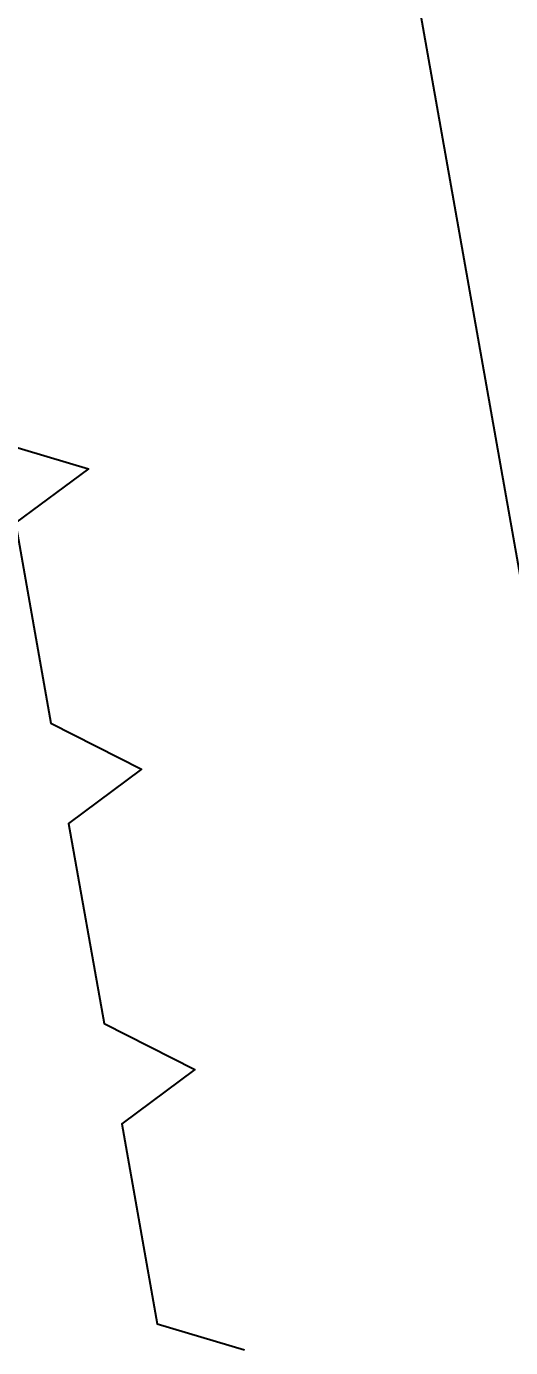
# Model space of a CAD drawing. Header units: millimetres. Extents: x 0 to 8967983, y -224399 to 13801.
# Drawn here: x 69264.29 to 69267.19, y -193817.87 to -193809.95 of the extents above; entities that cross this region are included whole.
import ezdxf
from ezdxf import colors
from ezdxf.entities.mleader import LeaderData, LeaderLine
from ezdxf.math import Vec2, Vec3

# ---------------------------------------------------------------- set-up
doc = ezdxf.new("R2010")
doc.units = ezdxf.units.MM
doc.header["$LTSCALE"] = 10
doc.layers.add('Архитектура', color=251, linetype='Continuous')
doc.layers.get('0').off()
doc.layers.get('0').freeze()
doc.styles.add('ISOCPEUR', font='isocpeur.TTF', dxfattribs={"width": 0.7})

# ---------------------------------------------------------------- blocks, each defined once
blk = doc.blocks.new('_DOTSMALL')
at = {"color": 0, "linetype": 'ByBlock', "const_width": 0.5}
blk.add_lwpolyline([(-0.0625, 0, 1), (0.0625, 0, 1)], format="xyb", close=True, dxfattribs=at)

msp = doc.modelspace()

# ---------------------------------------------------------------- linework, layer by layer
at = {"layer": 'Архитектура', "lineweight": 25, "transparency": 33554684}
for points in [[(69269.6998, -193827.0644), (69264.5081, -193797.7719)], [(69269.6998, -193827.0644), (69264.5081, -193797.7719)], [(69269.6998, -193827.0644), (69264.5081, -193797.7719)], [(69269.6998, -193827.0644), (69264.5081, -193797.7719)], [(69269.6998, -193827.0644), (69264.5081, -193797.7719)], [(69269.6998, -193827.0644), (69264.5081, -193797.7719)], [(69269.6998, -193827.0644), (69264.5081, -193797.7719)], [(69269.6998, -193827.0644), (69264.5081, -193797.7719)], [(69269.6998, -193827.0644), (69264.5081, -193797.7719)], [(69269.6998, -193827.0644), (69264.5081, -193797.7719)], [(69269.6998, -193827.0644), (69264.5081, -193797.7719)], [(69269.6998, -193827.0644), (69264.5081, -193797.7719)], [(69269.6998, -193827.0644), (69264.5081, -193797.7719)], [(69269.6998, -193827.0644), (69264.5081, -193797.7719)], [(69269.6998, -193827.0644), (69264.5081, -193797.7719)], [(69269.6998, -193827.0644), (69264.5081, -193797.7719)], [(69269.6998, -193827.0644), (69264.5081, -193797.7719)], [(69269.6998, -193827.0644), (69264.5081, -193797.7719)], [(69269.6998, -193827.0644), (69264.5081, -193797.7719)], [(69269.6998, -193827.0644), (69264.5081, -193797.7719)], [(69269.6998, -193827.0644), (69264.5081, -193797.7719)], [(69269.6998, -193827.0644), (69264.5081, -193797.7719)], [(69269.6998, -193827.0644), (69264.5081, -193797.7719)], [(69269.6998, -193827.0644), (69264.5081, -193797.7719)], [(69269.6998, -193827.0644), (69264.5081, -193797.7719)], [(69269.6998, -193827.0644), (69264.5081, -193797.7719)], [(69269.6998, -193827.0644), (69264.5081, -193797.7719)], [(69269.6998, -193827.0644), (69264.5081, -193797.7719)], [(69269.6998, -193827.0644), (69264.5081, -193797.7719)], [(69269.6998, -193827.0644), (69264.5081, -193797.7719)], [(69269.6998, -193827.0644), (69264.5081, -193797.7719)], [(69269.6998, -193827.0644), (69264.5081, -193797.7719)], [(69269.6998, -193827.0644), (69264.5081, -193797.7719)], [(69269.6998, -193827.0644), (69264.5081, -193797.7719)], [(69269.6998, -193827.0644), (69264.5081, -193797.7719)], [(69269.6998, -193827.0644), (69264.5081, -193797.7719)], [(69269.6998, -193827.0644), (69264.5081, -193797.7719)], [(69269.6998, -193827.0644), (69264.5081, -193797.7719)], [(69269.6998, -193827.0644), (69264.5081, -193797.7719)], [(69269.6998, -193827.0644), (69264.5081, -193797.7719)], [(69269.6998, -193827.0644), (69264.5081, -193797.7719)], [(69269.6998, -193827.0644), (69264.5081, -193797.7719)], [(69269.6998, -193827.0644), (69264.5081, -193797.7719)], [(69269.6998, -193827.0644), (69264.5081, -193797.7719)], [(69269.6998, -193827.0644), (69264.5081, -193797.7719)], [(69269.6998, -193827.0644), (69264.5081, -193797.7719)], [(69269.6998, -193827.0644), (69264.5081, -193797.7719)], [(69269.6998, -193827.0644), (69264.5081, -193797.7719)], [(69269.6998, -193827.0644), (69264.5081, -193797.7719)], [(69269.6998, -193827.0644), (69264.5081, -193797.7719)], [(69269.6998, -193827.0644), (69264.5081, -193797.7719)], [(69269.6998, -193827.0644), (69264.5081, -193797.7719)], [(69269.6998, -193827.0644), (69264.5081, -193797.7719)], [(69269.6998, -193827.0644), (69264.5081, -193797.7719)], [(69269.6998, -193827.0644), (69264.5081, -193797.7719)], [(69269.6998, -193827.0644), (69264.5081, -193797.7719)], [(69269.6998, -193827.0644), (69264.5081, -193797.7719)], [(69269.6998, -193827.0644), (69264.5081, -193797.7719)], [(69269.6998, -193827.0644), (69264.5081, -193797.7719)], [(69269.6998, -193827.0644), (69264.5081, -193797.7719)], [(69269.6998, -193827.0644), (69264.5081, -193797.7719)], [(69269.6998, -193827.0644), (69264.5081, -193797.7719)], [(69269.6998, -193827.0644), (69264.5081, -193797.7719)], [(69269.6998, -193827.0644), (69264.5081, -193797.7719)], [(69269.6998, -193827.0644), (69264.5081, -193797.7719)], [(69269.6998, -193827.0644), (69264.5081, -193797.7719)], [(69269.6998, -193827.0644), (69264.5081, -193797.7719)], [(69269.6998, -193827.0644), (69264.5081, -193797.7719)], [(69269.6998, -193827.0644), (69264.5081, -193797.7719)], [(69269.6998, -193827.0644), (69264.5081, -193797.7719)], [(69269.6998, -193827.0644), (69264.5081, -193797.7719)], [(69269.6998, -193827.0644), (69264.5081, -193797.7719)], [(69269.6998, -193827.0644), (69264.5081, -193797.7719)], [(69269.6998, -193827.0644), (69264.5081, -193797.7719)], [(69269.6998, -193827.0644), (69264.5081, -193797.7719)], [(69269.6998, -193827.0644), (69264.5081, -193797.7719)], [(69269.6998, -193827.0644), (69264.5081, -193797.7719)], [(69269.6998, -193827.0644), (69264.5081, -193797.7719)], [(69269.6998, -193827.0644), (69264.5081, -193797.7719)], [(69269.6998, -193827.0644), (69264.5081, -193797.7719)], [(69269.6998, -193827.0644), (69264.5081, -193797.7719)], [(69269.6998, -193827.0644), (69264.5081, -193797.7719)], [(69269.6998, -193827.0644), (69264.5081, -193797.7719)], [(69269.6998, -193827.0644), (69264.5081, -193797.7719)], [(69260.5255, -193817.9179), (69260.9632, -193817.5927), (69260.7504, -193816.3922), (69260.2063, -193816.1171), (69260.644, -193815.7919), (69260.4313, -193814.5914), (69259.8872, -193814.3164), (69260.3249, -193813.9911), (69260.1972, -193813.2708), (69260.9372, -193811.1586), (69262.618, -193810.8607), (69263.8762, -193812.3711), (69264.6604, -193812.6036), (69264.2227, -193812.9288), (69264.4355, -193814.1294), (69264.9796, -193814.4044), (69264.5419, -193814.7296), (69264.7546, -193815.9301), (69265.2987, -193816.2051), (69264.861, -193816.5304), (69265.0738, -193817.7309), (69265.5966, -193817.8859)], [(69260.5255, -193817.9179), (69260.9632, -193817.5927), (69260.7504, -193816.3922), (69260.2063, -193816.1171), (69260.644, -193815.7919), (69260.4313, -193814.5914), (69259.8872, -193814.3164), (69260.3249, -193813.9911), (69260.1972, -193813.2708), (69260.9372, -193811.1586), (69262.618, -193810.8607), (69263.8762, -193812.3711), (69264.6604, -193812.6036), (69264.2227, -193812.9288), (69264.4355, -193814.1294), (69264.9796, -193814.4044), (69264.5419, -193814.7296), (69264.7546, -193815.9301), (69265.2987, -193816.2051), (69264.861, -193816.5304), (69265.0738, -193817.7309), (69265.5966, -193817.8859)], [(69260.5255, -193817.9179), (69260.9632, -193817.5927), (69260.7504, -193816.3922), (69260.2063, -193816.1171), (69260.644, -193815.7919), (69260.4313, -193814.5914), (69259.8872, -193814.3164), (69260.3249, -193813.9911), (69260.1972, -193813.2708), (69260.9372, -193811.1586), (69262.618, -193810.8607), (69263.8762, -193812.3711), (69264.6604, -193812.6036), (69264.2227, -193812.9288), (69264.4355, -193814.1294), (69264.9796, -193814.4044), (69264.5419, -193814.7296), (69264.7546, -193815.9301), (69265.2987, -193816.2051), (69264.861, -193816.5304), (69265.0738, -193817.7309), (69265.5966, -193817.8859)], [(69260.5255, -193817.9179), (69260.9632, -193817.5927), (69260.7504, -193816.3922), (69260.2063, -193816.1171), (69260.644, -193815.7919), (69260.4313, -193814.5914), (69259.8872, -193814.3164), (69260.3249, -193813.9911), (69260.1972, -193813.2708), (69260.9372, -193811.1586), (69262.618, -193810.8607), (69263.8762, -193812.3711), (69264.6604, -193812.6036), (69264.2227, -193812.9288), (69264.4355, -193814.1294), (69264.9796, -193814.4044), (69264.5419, -193814.7296), (69264.7546, -193815.9301), (69265.2987, -193816.2051), (69264.861, -193816.5304), (69265.0738, -193817.7309), (69265.5966, -193817.8859)], [(69260.5255, -193817.9179), (69260.9632, -193817.5927), (69260.7504, -193816.3922), (69260.2063, -193816.1171), (69260.644, -193815.7919), (69260.4313, -193814.5914), (69259.8872, -193814.3164), (69260.3249, -193813.9911), (69260.1972, -193813.2708), (69260.9372, -193811.1586), (69262.618, -193810.8607), (69263.8762, -193812.3711), (69264.6604, -193812.6036), (69264.2227, -193812.9288), (69264.4355, -193814.1294), (69264.9796, -193814.4044), (69264.5419, -193814.7296), (69264.7546, -193815.9301), (69265.2987, -193816.2051), (69264.861, -193816.5304), (69265.0738, -193817.7309), (69265.5966, -193817.8859)], [(69260.5255, -193817.9179), (69260.9632, -193817.5927), (69260.7504, -193816.3922), (69260.2063, -193816.1171), (69260.644, -193815.7919), (69260.4313, -193814.5914), (69259.8872, -193814.3164), (69260.3249, -193813.9911), (69260.1972, -193813.2708), (69260.9372, -193811.1586), (69262.618, -193810.8607), (69263.8762, -193812.3711), (69264.6604, -193812.6036), (69264.2227, -193812.9288), (69264.4355, -193814.1294), (69264.9796, -193814.4044), (69264.5419, -193814.7296), (69264.7546, -193815.9301), (69265.2987, -193816.2051), (69264.861, -193816.5304), (69265.0738, -193817.7309), (69265.5966, -193817.8859)], [(69260.5255, -193817.9179), (69260.9632, -193817.5927), (69260.7504, -193816.3922), (69260.2063, -193816.1171), (69260.644, -193815.7919), (69260.4313, -193814.5914), (69259.8872, -193814.3164), (69260.3249, -193813.9911), (69260.1972, -193813.2708), (69260.9372, -193811.1586), (69262.618, -193810.8607), (69263.8762, -193812.3711), (69264.6604, -193812.6036), (69264.2227, -193812.9288), (69264.4355, -193814.1294), (69264.9796, -193814.4044), (69264.5419, -193814.7296), (69264.7546, -193815.9301), (69265.2987, -193816.2051), (69264.861, -193816.5304), (69265.0738, -193817.7309), (69265.5966, -193817.8859)], [(69260.5255, -193817.9179), (69260.9632, -193817.5927), (69260.7504, -193816.3922), (69260.2063, -193816.1171), (69260.644, -193815.7919), (69260.4313, -193814.5914), (69259.8872, -193814.3164), (69260.3249, -193813.9911), (69260.1972, -193813.2708), (69260.9372, -193811.1586), (69262.618, -193810.8607), (69263.8762, -193812.3711), (69264.6604, -193812.6036), (69264.2227, -193812.9288), (69264.4355, -193814.1294), (69264.9796, -193814.4044), (69264.5419, -193814.7296), (69264.7546, -193815.9301), (69265.2987, -193816.2051), (69264.861, -193816.5304), (69265.0738, -193817.7309), (69265.5966, -193817.8859)], [(69260.5255, -193817.9179), (69260.9632, -193817.5927), (69260.7504, -193816.3922), (69260.2063, -193816.1171), (69260.644, -193815.7919), (69260.4313, -193814.5914), (69259.8872, -193814.3164), (69260.3249, -193813.9911), (69260.1972, -193813.2708), (69260.9372, -193811.1586), (69262.618, -193810.8607), (69263.8762, -193812.3711), (69264.6604, -193812.6036), (69264.2227, -193812.9288), (69264.4355, -193814.1294), (69264.9796, -193814.4044), (69264.5419, -193814.7296), (69264.7546, -193815.9301), (69265.2987, -193816.2051), (69264.861, -193816.5304), (69265.0738, -193817.7309), (69265.5966, -193817.8859)], [(69260.5255, -193817.9179), (69260.9632, -193817.5927), (69260.7504, -193816.3922), (69260.2063, -193816.1171), (69260.644, -193815.7919), (69260.4313, -193814.5914), (69259.8872, -193814.3164), (69260.3249, -193813.9911), (69260.1972, -193813.2708), (69260.9372, -193811.1586), (69262.618, -193810.8607), (69263.8762, -193812.3711), (69264.6604, -193812.6036), (69264.2227, -193812.9288), (69264.4355, -193814.1294), (69264.9796, -193814.4044), (69264.5419, -193814.7296), (69264.7546, -193815.9301), (69265.2987, -193816.2051), (69264.861, -193816.5304), (69265.0738, -193817.7309), (69265.5966, -193817.8859)], [(69260.5255, -193817.9179), (69260.9632, -193817.5927), (69260.7504, -193816.3922), (69260.2063, -193816.1171), (69260.644, -193815.7919), (69260.4313, -193814.5914), (69259.8872, -193814.3164), (69260.3249, -193813.9911), (69260.1972, -193813.2708), (69260.9372, -193811.1586), (69262.618, -193810.8607), (69263.8762, -193812.3711), (69264.6604, -193812.6036), (69264.2227, -193812.9288), (69264.4355, -193814.1294), (69264.9796, -193814.4044), (69264.5419, -193814.7296), (69264.7546, -193815.9301), (69265.2987, -193816.2051), (69264.861, -193816.5304), (69265.0738, -193817.7309), (69265.5966, -193817.8859)], [(69260.5255, -193817.9179), (69260.9632, -193817.5927), (69260.7504, -193816.3922), (69260.2063, -193816.1171), (69260.644, -193815.7919), (69260.4313, -193814.5914), (69259.8872, -193814.3164), (69260.3249, -193813.9911), (69260.1972, -193813.2708), (69260.9372, -193811.1586), (69262.618, -193810.8607), (69263.8762, -193812.3711), (69264.6604, -193812.6036), (69264.2227, -193812.9288), (69264.4355, -193814.1294), (69264.9796, -193814.4044), (69264.5419, -193814.7296), (69264.7546, -193815.9301), (69265.2987, -193816.2051), (69264.861, -193816.5304), (69265.0738, -193817.7309), (69265.5966, -193817.8859)], [(69260.5255, -193817.9179), (69260.9632, -193817.5927), (69260.7504, -193816.3922), (69260.2063, -193816.1171), (69260.644, -193815.7919), (69260.4313, -193814.5914), (69259.8872, -193814.3164), (69260.3249, -193813.9911), (69260.1972, -193813.2708), (69260.9372, -193811.1586), (69262.618, -193810.8607), (69263.8762, -193812.3711), (69264.6604, -193812.6036), (69264.2227, -193812.9288), (69264.4355, -193814.1294), (69264.9796, -193814.4044), (69264.5419, -193814.7296), (69264.7546, -193815.9301), (69265.2987, -193816.2051), (69264.861, -193816.5304), (69265.0738, -193817.7309), (69265.5966, -193817.8859)], [(69260.5255, -193817.9179), (69260.9632, -193817.5927), (69260.7504, -193816.3922), (69260.2063, -193816.1171), (69260.644, -193815.7919), (69260.4313, -193814.5914), (69259.8872, -193814.3164), (69260.3249, -193813.9911), (69260.1972, -193813.2708), (69260.9372, -193811.1586), (69262.618, -193810.8607), (69263.8762, -193812.3711), (69264.6604, -193812.6036), (69264.2227, -193812.9288), (69264.4355, -193814.1294), (69264.9796, -193814.4044), (69264.5419, -193814.7296), (69264.7546, -193815.9301), (69265.2987, -193816.2051), (69264.861, -193816.5304), (69265.0738, -193817.7309), (69265.5966, -193817.8859)], [(69260.5255, -193817.9179), (69260.9632, -193817.5927), (69260.7504, -193816.3922), (69260.2063, -193816.1171), (69260.644, -193815.7919), (69260.4313, -193814.5914), (69259.8872, -193814.3164), (69260.3249, -193813.9911), (69260.1972, -193813.2708), (69260.9372, -193811.1586), (69262.618, -193810.8607), (69263.8762, -193812.3711), (69264.6604, -193812.6036), (69264.2227, -193812.9288), (69264.4355, -193814.1294), (69264.9796, -193814.4044), (69264.5419, -193814.7296), (69264.7546, -193815.9301), (69265.2987, -193816.2051), (69264.861, -193816.5304), (69265.0738, -193817.7309), (69265.5966, -193817.8859)], [(69260.5255, -193817.9179), (69260.9632, -193817.5927), (69260.7504, -193816.3922), (69260.2063, -193816.1171), (69260.644, -193815.7919), (69260.4313, -193814.5914), (69259.8872, -193814.3164), (69260.3249, -193813.9911), (69260.1972, -193813.2708), (69260.9372, -193811.1586), (69262.618, -193810.8607), (69263.8762, -193812.3711), (69264.6604, -193812.6036), (69264.2227, -193812.9288), (69264.4355, -193814.1294), (69264.9796, -193814.4044), (69264.5419, -193814.7296), (69264.7546, -193815.9301), (69265.2987, -193816.2051), (69264.861, -193816.5304), (69265.0738, -193817.7309), (69265.5966, -193817.8859)], [(69260.5255, -193817.9179), (69260.9632, -193817.5927), (69260.7504, -193816.3922), (69260.2063, -193816.1171), (69260.644, -193815.7919), (69260.4313, -193814.5914), (69259.8872, -193814.3164), (69260.3249, -193813.9911), (69260.1972, -193813.2708), (69260.9372, -193811.1586), (69262.618, -193810.8607), (69263.8762, -193812.3711), (69264.6604, -193812.6036), (69264.2227, -193812.9288), (69264.4355, -193814.1294), (69264.9796, -193814.4044), (69264.5419, -193814.7296), (69264.7546, -193815.9301), (69265.2987, -193816.2051), (69264.861, -193816.5304), (69265.0738, -193817.7309), (69265.5966, -193817.8859)], [(69260.5255, -193817.9179), (69260.9632, -193817.5927), (69260.7504, -193816.3922), (69260.2063, -193816.1171), (69260.644, -193815.7919), (69260.4313, -193814.5914), (69259.8872, -193814.3164), (69260.3249, -193813.9911), (69260.1972, -193813.2708), (69260.9372, -193811.1586), (69262.618, -193810.8607), (69263.8762, -193812.3711), (69264.6604, -193812.6036), (69264.2227, -193812.9288), (69264.4355, -193814.1294), (69264.9796, -193814.4044), (69264.5419, -193814.7296), (69264.7546, -193815.9301), (69265.2987, -193816.2051), (69264.861, -193816.5304), (69265.0738, -193817.7309), (69265.5966, -193817.8859)], [(69260.5255, -193817.9179), (69260.9632, -193817.5927), (69260.7504, -193816.3922), (69260.2063, -193816.1171), (69260.644, -193815.7919), (69260.4313, -193814.5914), (69259.8872, -193814.3164), (69260.3249, -193813.9911), (69260.1972, -193813.2708), (69260.9372, -193811.1586), (69262.618, -193810.8607), (69263.8762, -193812.3711), (69264.6604, -193812.6036), (69264.2227, -193812.9288), (69264.4355, -193814.1294), (69264.9796, -193814.4044), (69264.5419, -193814.7296), (69264.7546, -193815.9301), (69265.2987, -193816.2051), (69264.861, -193816.5304), (69265.0738, -193817.7309), (69265.5966, -193817.8859)], [(69260.5255, -193817.9179), (69260.9632, -193817.5927), (69260.7504, -193816.3922), (69260.2063, -193816.1171), (69260.644, -193815.7919), (69260.4313, -193814.5914), (69259.8872, -193814.3164), (69260.3249, -193813.9911), (69260.1972, -193813.2708), (69260.9372, -193811.1586), (69262.618, -193810.8607), (69263.8762, -193812.3711), (69264.6604, -193812.6036), (69264.2227, -193812.9288), (69264.4355, -193814.1294), (69264.9796, -193814.4044), (69264.5419, -193814.7296), (69264.7546, -193815.9301), (69265.2987, -193816.2051), (69264.861, -193816.5304), (69265.0738, -193817.7309), (69265.5966, -193817.8859)], [(69260.5255, -193817.9179), (69260.9632, -193817.5927), (69260.7504, -193816.3922), (69260.2063, -193816.1171), (69260.644, -193815.7919), (69260.4313, -193814.5914), (69259.8872, -193814.3164), (69260.3249, -193813.9911), (69260.1972, -193813.2708), (69260.9372, -193811.1586), (69262.618, -193810.8607), (69263.8762, -193812.3711), (69264.6604, -193812.6036), (69264.2227, -193812.9288), (69264.4355, -193814.1294), (69264.9796, -193814.4044), (69264.5419, -193814.7296), (69264.7546, -193815.9301), (69265.2987, -193816.2051), (69264.861, -193816.5304), (69265.0738, -193817.7309), (69265.5966, -193817.8859)], [(69260.5255, -193817.9179), (69260.9632, -193817.5927), (69260.7504, -193816.3922), (69260.2063, -193816.1171), (69260.644, -193815.7919), (69260.4313, -193814.5914), (69259.8872, -193814.3164), (69260.3249, -193813.9911), (69260.1972, -193813.2708), (69260.9372, -193811.1586), (69262.618, -193810.8607), (69263.8762, -193812.3711), (69264.6604, -193812.6036), (69264.2227, -193812.9288), (69264.4355, -193814.1294), (69264.9796, -193814.4044), (69264.5419, -193814.7296), (69264.7546, -193815.9301), (69265.2987, -193816.2051), (69264.861, -193816.5304), (69265.0738, -193817.7309), (69265.5966, -193817.8859)], [(69260.5255, -193817.9179), (69260.9632, -193817.5927), (69260.7504, -193816.3922), (69260.2063, -193816.1171), (69260.644, -193815.7919), (69260.4313, -193814.5914), (69259.8872, -193814.3164), (69260.3249, -193813.9911), (69260.1972, -193813.2708), (69260.9372, -193811.1586), (69262.618, -193810.8607), (69263.8762, -193812.3711), (69264.6604, -193812.6036), (69264.2227, -193812.9288), (69264.4355, -193814.1294), (69264.9796, -193814.4044), (69264.5419, -193814.7296), (69264.7546, -193815.9301), (69265.2987, -193816.2051), (69264.861, -193816.5304), (69265.0738, -193817.7309), (69265.5966, -193817.8859)], [(69260.5255, -193817.9179), (69260.9632, -193817.5927), (69260.7504, -193816.3922), (69260.2063, -193816.1171), (69260.644, -193815.7919), (69260.4313, -193814.5914), (69259.8872, -193814.3164), (69260.3249, -193813.9911), (69260.1972, -193813.2708), (69260.9372, -193811.1586), (69262.618, -193810.8607), (69263.8762, -193812.3711), (69264.6604, -193812.6036), (69264.2227, -193812.9288), (69264.4355, -193814.1294), (69264.9796, -193814.4044), (69264.5419, -193814.7296), (69264.7546, -193815.9301), (69265.2987, -193816.2051), (69264.861, -193816.5304), (69265.0738, -193817.7309), (69265.5966, -193817.8859)], [(69260.5255, -193817.9179), (69260.9632, -193817.5927), (69260.7504, -193816.3922), (69260.2063, -193816.1171), (69260.644, -193815.7919), (69260.4313, -193814.5914), (69259.8872, -193814.3164), (69260.3249, -193813.9911), (69260.1972, -193813.2708), (69260.9372, -193811.1586), (69262.618, -193810.8607), (69263.8762, -193812.3711), (69264.6604, -193812.6036), (69264.2227, -193812.9288), (69264.4355, -193814.1294), (69264.9796, -193814.4044), (69264.5419, -193814.7296), (69264.7546, -193815.9301), (69265.2987, -193816.2051), (69264.861, -193816.5304), (69265.0738, -193817.7309), (69265.5966, -193817.8859)], [(69260.5255, -193817.9179), (69260.9632, -193817.5927), (69260.7504, -193816.3922), (69260.2063, -193816.1171), (69260.644, -193815.7919), (69260.4313, -193814.5914), (69259.8872, -193814.3164), (69260.3249, -193813.9911), (69260.1972, -193813.2708), (69260.9372, -193811.1586), (69262.618, -193810.8607), (69263.8762, -193812.3711), (69264.6604, -193812.6036), (69264.2227, -193812.9288), (69264.4355, -193814.1294), (69264.9796, -193814.4044), (69264.5419, -193814.7296), (69264.7546, -193815.9301), (69265.2987, -193816.2051), (69264.861, -193816.5304), (69265.0738, -193817.7309), (69265.5966, -193817.8859)], [(69260.5255, -193817.9179), (69260.9632, -193817.5927), (69260.7504, -193816.3922), (69260.2063, -193816.1171), (69260.644, -193815.7919), (69260.4313, -193814.5914), (69259.8872, -193814.3164), (69260.3249, -193813.9911), (69260.1972, -193813.2708), (69260.9372, -193811.1586), (69262.618, -193810.8607), (69263.8762, -193812.3711), (69264.6604, -193812.6036), (69264.2227, -193812.9288), (69264.4355, -193814.1294), (69264.9796, -193814.4044), (69264.5419, -193814.7296), (69264.7546, -193815.9301), (69265.2987, -193816.2051), (69264.861, -193816.5304), (69265.0738, -193817.7309), (69265.5966, -193817.8859)], [(69260.5255, -193817.9179), (69260.9632, -193817.5927), (69260.7504, -193816.3922), (69260.2063, -193816.1171), (69260.644, -193815.7919), (69260.4313, -193814.5914), (69259.8872, -193814.3164), (69260.3249, -193813.9911), (69260.1972, -193813.2708), (69260.9372, -193811.1586), (69262.618, -193810.8607), (69263.8762, -193812.3711), (69264.6604, -193812.6036), (69264.2227, -193812.9288), (69264.4355, -193814.1294), (69264.9796, -193814.4044), (69264.5419, -193814.7296), (69264.7546, -193815.9301), (69265.2987, -193816.2051), (69264.861, -193816.5304), (69265.0738, -193817.7309), (69265.5966, -193817.8859)], [(69260.5255, -193817.9179), (69260.9632, -193817.5927), (69260.7504, -193816.3922), (69260.2063, -193816.1171), (69260.644, -193815.7919), (69260.4313, -193814.5914), (69259.8872, -193814.3164), (69260.3249, -193813.9911), (69260.1972, -193813.2708), (69260.9372, -193811.1586), (69262.618, -193810.8607), (69263.8762, -193812.3711), (69264.6604, -193812.6036), (69264.2227, -193812.9288), (69264.4355, -193814.1294), (69264.9796, -193814.4044), (69264.5419, -193814.7296), (69264.7546, -193815.9301), (69265.2987, -193816.2051), (69264.861, -193816.5304), (69265.0738, -193817.7309), (69265.5966, -193817.8859)], [(69260.5255, -193817.9179), (69260.9632, -193817.5927), (69260.7504, -193816.3922), (69260.2063, -193816.1171), (69260.644, -193815.7919), (69260.4313, -193814.5914), (69259.8872, -193814.3164), (69260.3249, -193813.9911), (69260.1972, -193813.2708), (69260.9372, -193811.1586), (69262.618, -193810.8607), (69263.8762, -193812.3711), (69264.6604, -193812.6036), (69264.2227, -193812.9288), (69264.4355, -193814.1294), (69264.9796, -193814.4044), (69264.5419, -193814.7296), (69264.7546, -193815.9301), (69265.2987, -193816.2051), (69264.861, -193816.5304), (69265.0738, -193817.7309), (69265.5966, -193817.8859)], [(69260.5255, -193817.9179), (69260.9632, -193817.5927), (69260.7504, -193816.3922), (69260.2063, -193816.1171), (69260.644, -193815.7919), (69260.4313, -193814.5914), (69259.8872, -193814.3164), (69260.3249, -193813.9911), (69260.1972, -193813.2708), (69260.9372, -193811.1586), (69262.618, -193810.8607), (69263.8762, -193812.3711), (69264.6604, -193812.6036), (69264.2227, -193812.9288), (69264.4355, -193814.1294), (69264.9796, -193814.4044), (69264.5419, -193814.7296), (69264.7546, -193815.9301), (69265.2987, -193816.2051), (69264.861, -193816.5304), (69265.0738, -193817.7309), (69265.5966, -193817.8859)], [(69260.5255, -193817.9179), (69260.9632, -193817.5927), (69260.7504, -193816.3922), (69260.2063, -193816.1171), (69260.644, -193815.7919), (69260.4313, -193814.5914), (69259.8872, -193814.3164), (69260.3249, -193813.9911), (69260.1972, -193813.2708), (69260.9372, -193811.1586), (69262.618, -193810.8607), (69263.8762, -193812.3711), (69264.6604, -193812.6036), (69264.2227, -193812.9288), (69264.4355, -193814.1294), (69264.9796, -193814.4044), (69264.5419, -193814.7296), (69264.7546, -193815.9301), (69265.2987, -193816.2051), (69264.861, -193816.5304), (69265.0738, -193817.7309), (69265.5966, -193817.8859)], [(69260.5255, -193817.9179), (69260.9632, -193817.5927), (69260.7504, -193816.3922), (69260.2063, -193816.1171), (69260.644, -193815.7919), (69260.4313, -193814.5914), (69259.8872, -193814.3164), (69260.3249, -193813.9911), (69260.1972, -193813.2708), (69260.9372, -193811.1586), (69262.618, -193810.8607), (69263.8762, -193812.3711), (69264.6604, -193812.6036), (69264.2227, -193812.9288), (69264.4355, -193814.1294), (69264.9796, -193814.4044), (69264.5419, -193814.7296), (69264.7546, -193815.9301), (69265.2987, -193816.2051), (69264.861, -193816.5304), (69265.0738, -193817.7309), (69265.5966, -193817.8859)], [(69260.5255, -193817.9179), (69260.9632, -193817.5927), (69260.7504, -193816.3922), (69260.2063, -193816.1171), (69260.644, -193815.7919), (69260.4313, -193814.5914), (69259.8872, -193814.3164), (69260.3249, -193813.9911), (69260.1972, -193813.2708), (69260.9372, -193811.1586), (69262.618, -193810.8607), (69263.8762, -193812.3711), (69264.6604, -193812.6036), (69264.2227, -193812.9288), (69264.4355, -193814.1294), (69264.9796, -193814.4044), (69264.5419, -193814.7296), (69264.7546, -193815.9301), (69265.2987, -193816.2051), (69264.861, -193816.5304), (69265.0738, -193817.7309), (69265.5966, -193817.8859)], [(69260.5255, -193817.9179), (69260.9632, -193817.5927), (69260.7504, -193816.3922), (69260.2063, -193816.1171), (69260.644, -193815.7919), (69260.4313, -193814.5914), (69259.8872, -193814.3164), (69260.3249, -193813.9911), (69260.1972, -193813.2708), (69260.9372, -193811.1586), (69262.618, -193810.8607), (69263.8762, -193812.3711), (69264.6604, -193812.6036), (69264.2227, -193812.9288), (69264.4355, -193814.1294), (69264.9796, -193814.4044), (69264.5419, -193814.7296), (69264.7546, -193815.9301), (69265.2987, -193816.2051), (69264.861, -193816.5304), (69265.0738, -193817.7309), (69265.5966, -193817.8859)], [(69260.5255, -193817.9179), (69260.9632, -193817.5927), (69260.7504, -193816.3922), (69260.2063, -193816.1171), (69260.644, -193815.7919), (69260.4313, -193814.5914), (69259.8872, -193814.3164), (69260.3249, -193813.9911), (69260.1972, -193813.2708), (69260.9372, -193811.1586), (69262.618, -193810.8607), (69263.8762, -193812.3711), (69264.6604, -193812.6036), (69264.2227, -193812.9288), (69264.4355, -193814.1294), (69264.9796, -193814.4044), (69264.5419, -193814.7296), (69264.7546, -193815.9301), (69265.2987, -193816.2051), (69264.861, -193816.5304), (69265.0738, -193817.7309), (69265.5966, -193817.8859)], [(69260.5255, -193817.9179), (69260.9632, -193817.5927), (69260.7504, -193816.3922), (69260.2063, -193816.1171), (69260.644, -193815.7919), (69260.4313, -193814.5914), (69259.8872, -193814.3164), (69260.3249, -193813.9911), (69260.1972, -193813.2708), (69260.9372, -193811.1586), (69262.618, -193810.8607), (69263.8762, -193812.3711), (69264.6604, -193812.6036), (69264.2227, -193812.9288), (69264.4355, -193814.1294), (69264.9796, -193814.4044), (69264.5419, -193814.7296), (69264.7546, -193815.9301), (69265.2987, -193816.2051), (69264.861, -193816.5304), (69265.0738, -193817.7309), (69265.5966, -193817.8859)], [(69260.5255, -193817.9179), (69260.9632, -193817.5927), (69260.7504, -193816.3922), (69260.2063, -193816.1171), (69260.644, -193815.7919), (69260.4313, -193814.5914), (69259.8872, -193814.3164), (69260.3249, -193813.9911), (69260.1972, -193813.2708), (69260.9372, -193811.1586), (69262.618, -193810.8607), (69263.8762, -193812.3711), (69264.6604, -193812.6036), (69264.2227, -193812.9288), (69264.4355, -193814.1294), (69264.9796, -193814.4044), (69264.5419, -193814.7296), (69264.7546, -193815.9301), (69265.2987, -193816.2051), (69264.861, -193816.5304), (69265.0738, -193817.7309), (69265.5966, -193817.8859)], [(69260.5255, -193817.9179), (69260.9632, -193817.5927), (69260.7504, -193816.3922), (69260.2063, -193816.1171), (69260.644, -193815.7919), (69260.4313, -193814.5914), (69259.8872, -193814.3164), (69260.3249, -193813.9911), (69260.1972, -193813.2708), (69260.9372, -193811.1586), (69262.618, -193810.8607), (69263.8762, -193812.3711), (69264.6604, -193812.6036), (69264.2227, -193812.9288), (69264.4355, -193814.1294), (69264.9796, -193814.4044), (69264.5419, -193814.7296), (69264.7546, -193815.9301), (69265.2987, -193816.2051), (69264.861, -193816.5304), (69265.0738, -193817.7309), (69265.5966, -193817.8859)], [(69260.5255, -193817.9179), (69260.9632, -193817.5927), (69260.7504, -193816.3922), (69260.2063, -193816.1171), (69260.644, -193815.7919), (69260.4313, -193814.5914), (69259.8872, -193814.3164), (69260.3249, -193813.9911), (69260.1972, -193813.2708), (69260.9372, -193811.1586), (69262.618, -193810.8607), (69263.8762, -193812.3711), (69264.6604, -193812.6036), (69264.2227, -193812.9288), (69264.4355, -193814.1294), (69264.9796, -193814.4044), (69264.5419, -193814.7296), (69264.7546, -193815.9301), (69265.2987, -193816.2051), (69264.861, -193816.5304), (69265.0738, -193817.7309), (69265.5966, -193817.8859)], [(69260.5255, -193817.9179), (69260.9632, -193817.5927), (69260.7504, -193816.3922), (69260.2063, -193816.1171), (69260.644, -193815.7919), (69260.4313, -193814.5914), (69259.8872, -193814.3164), (69260.3249, -193813.9911), (69260.1972, -193813.2708), (69260.9372, -193811.1586), (69262.618, -193810.8607), (69263.8762, -193812.3711), (69264.6604, -193812.6036), (69264.2227, -193812.9288), (69264.4355, -193814.1294), (69264.9796, -193814.4044), (69264.5419, -193814.7296), (69264.7546, -193815.9301), (69265.2987, -193816.2051), (69264.861, -193816.5304), (69265.0738, -193817.7309), (69265.5966, -193817.8859)], [(69260.5255, -193817.9179), (69260.9632, -193817.5927), (69260.7504, -193816.3922), (69260.2063, -193816.1171), (69260.644, -193815.7919), (69260.4313, -193814.5914), (69259.8872, -193814.3164), (69260.3249, -193813.9911), (69260.1972, -193813.2708), (69260.9372, -193811.1586), (69262.618, -193810.8607), (69263.8762, -193812.3711), (69264.6604, -193812.6036), (69264.2227, -193812.9288), (69264.4355, -193814.1294), (69264.9796, -193814.4044), (69264.5419, -193814.7296), (69264.7546, -193815.9301), (69265.2987, -193816.2051), (69264.861, -193816.5304), (69265.0738, -193817.7309), (69265.5966, -193817.8859)], [(69260.5255, -193817.9179), (69260.9632, -193817.5927), (69260.7504, -193816.3922), (69260.2063, -193816.1171), (69260.644, -193815.7919), (69260.4313, -193814.5914), (69259.8872, -193814.3164), (69260.3249, -193813.9911), (69260.1972, -193813.2708), (69260.9372, -193811.1586), (69262.618, -193810.8607), (69263.8762, -193812.3711), (69264.6604, -193812.6036), (69264.2227, -193812.9288), (69264.4355, -193814.1294), (69264.9796, -193814.4044), (69264.5419, -193814.7296), (69264.7546, -193815.9301), (69265.2987, -193816.2051), (69264.861, -193816.5304), (69265.0738, -193817.7309), (69265.5966, -193817.8859)], [(69260.5255, -193817.9179), (69260.9632, -193817.5927), (69260.7504, -193816.3922), (69260.2063, -193816.1171), (69260.644, -193815.7919), (69260.4313, -193814.5914), (69259.8872, -193814.3164), (69260.3249, -193813.9911), (69260.1972, -193813.2708), (69260.9372, -193811.1586), (69262.618, -193810.8607), (69263.8762, -193812.3711), (69264.6604, -193812.6036), (69264.2227, -193812.9288), (69264.4355, -193814.1294), (69264.9796, -193814.4044), (69264.5419, -193814.7296), (69264.7546, -193815.9301), (69265.2987, -193816.2051), (69264.861, -193816.5304), (69265.0738, -193817.7309), (69265.5966, -193817.8859)], [(69260.5255, -193817.9179), (69260.9632, -193817.5927), (69260.7504, -193816.3922), (69260.2063, -193816.1171), (69260.644, -193815.7919), (69260.4313, -193814.5914), (69259.8872, -193814.3164), (69260.3249, -193813.9911), (69260.1972, -193813.2708), (69260.9372, -193811.1586), (69262.618, -193810.8607), (69263.8762, -193812.3711), (69264.6604, -193812.6036), (69264.2227, -193812.9288), (69264.4355, -193814.1294), (69264.9796, -193814.4044), (69264.5419, -193814.7296), (69264.7546, -193815.9301), (69265.2987, -193816.2051), (69264.861, -193816.5304), (69265.0738, -193817.7309), (69265.5966, -193817.8859)], [(69260.5255, -193817.9179), (69260.9632, -193817.5927), (69260.7504, -193816.3922), (69260.2063, -193816.1171), (69260.644, -193815.7919), (69260.4313, -193814.5914), (69259.8872, -193814.3164), (69260.3249, -193813.9911), (69260.1972, -193813.2708), (69260.9372, -193811.1586), (69262.618, -193810.8607), (69263.8762, -193812.3711), (69264.6604, -193812.6036), (69264.2227, -193812.9288), (69264.4355, -193814.1294), (69264.9796, -193814.4044), (69264.5419, -193814.7296), (69264.7546, -193815.9301), (69265.2987, -193816.2051), (69264.861, -193816.5304), (69265.0738, -193817.7309), (69265.5966, -193817.8859)], [(69260.5255, -193817.9179), (69260.9632, -193817.5927), (69260.7504, -193816.3922), (69260.2063, -193816.1171), (69260.644, -193815.7919), (69260.4313, -193814.5914), (69259.8872, -193814.3164), (69260.3249, -193813.9911), (69260.1972, -193813.2708), (69260.9372, -193811.1586), (69262.618, -193810.8607), (69263.8762, -193812.3711), (69264.6604, -193812.6036), (69264.2227, -193812.9288), (69264.4355, -193814.1294), (69264.9796, -193814.4044), (69264.5419, -193814.7296), (69264.7546, -193815.9301), (69265.2987, -193816.2051), (69264.861, -193816.5304), (69265.0738, -193817.7309), (69265.5966, -193817.8859)], [(69260.5255, -193817.9179), (69260.9632, -193817.5927), (69260.7504, -193816.3922), (69260.2063, -193816.1171), (69260.644, -193815.7919), (69260.4313, -193814.5914), (69259.8872, -193814.3164), (69260.3249, -193813.9911), (69260.1972, -193813.2708), (69260.9372, -193811.1586), (69262.618, -193810.8607), (69263.8762, -193812.3711), (69264.6604, -193812.6036), (69264.2227, -193812.9288), (69264.4355, -193814.1294), (69264.9796, -193814.4044), (69264.5419, -193814.7296), (69264.7546, -193815.9301), (69265.2987, -193816.2051), (69264.861, -193816.5304), (69265.0738, -193817.7309), (69265.5966, -193817.8859)], [(69260.5255, -193817.9179), (69260.9632, -193817.5927), (69260.7504, -193816.3922), (69260.2063, -193816.1171), (69260.644, -193815.7919), (69260.4313, -193814.5914), (69259.8872, -193814.3164), (69260.3249, -193813.9911), (69260.1972, -193813.2708), (69260.9372, -193811.1586), (69262.618, -193810.8607), (69263.8762, -193812.3711), (69264.6604, -193812.6036), (69264.2227, -193812.9288), (69264.4355, -193814.1294), (69264.9796, -193814.4044), (69264.5419, -193814.7296), (69264.7546, -193815.9301), (69265.2987, -193816.2051), (69264.861, -193816.5304), (69265.0738, -193817.7309), (69265.5966, -193817.8859)], [(69260.5255, -193817.9179), (69260.9632, -193817.5927), (69260.7504, -193816.3922), (69260.2063, -193816.1171), (69260.644, -193815.7919), (69260.4313, -193814.5914), (69259.8872, -193814.3164), (69260.3249, -193813.9911), (69260.1972, -193813.2708), (69260.9372, -193811.1586), (69262.618, -193810.8607), (69263.8762, -193812.3711), (69264.6604, -193812.6036), (69264.2227, -193812.9288), (69264.4355, -193814.1294), (69264.9796, -193814.4044), (69264.5419, -193814.7296), (69264.7546, -193815.9301), (69265.2987, -193816.2051), (69264.861, -193816.5304), (69265.0738, -193817.7309), (69265.5966, -193817.8859)], [(69260.5255, -193817.9179), (69260.9632, -193817.5927), (69260.7504, -193816.3922), (69260.2063, -193816.1171), (69260.644, -193815.7919), (69260.4313, -193814.5914), (69259.8872, -193814.3164), (69260.3249, -193813.9911), (69260.1972, -193813.2708), (69260.9372, -193811.1586), (69262.618, -193810.8607), (69263.8762, -193812.3711), (69264.6604, -193812.6036), (69264.2227, -193812.9288), (69264.4355, -193814.1294), (69264.9796, -193814.4044), (69264.5419, -193814.7296), (69264.7546, -193815.9301), (69265.2987, -193816.2051), (69264.861, -193816.5304), (69265.0738, -193817.7309), (69265.5966, -193817.8859)], [(69260.5255, -193817.9179), (69260.9632, -193817.5927), (69260.7504, -193816.3922), (69260.2063, -193816.1171), (69260.644, -193815.7919), (69260.4313, -193814.5914), (69259.8872, -193814.3164), (69260.3249, -193813.9911), (69260.1972, -193813.2708), (69260.9372, -193811.1586), (69262.618, -193810.8607), (69263.8762, -193812.3711), (69264.6604, -193812.6036), (69264.2227, -193812.9288), (69264.4355, -193814.1294), (69264.9796, -193814.4044), (69264.5419, -193814.7296), (69264.7546, -193815.9301), (69265.2987, -193816.2051), (69264.861, -193816.5304), (69265.0738, -193817.7309), (69265.5966, -193817.8859)], [(69260.5255, -193817.9179), (69260.9632, -193817.5927), (69260.7504, -193816.3922), (69260.2063, -193816.1171), (69260.644, -193815.7919), (69260.4313, -193814.5914), (69259.8872, -193814.3164), (69260.3249, -193813.9911), (69260.1972, -193813.2708), (69260.9372, -193811.1586), (69262.618, -193810.8607), (69263.8762, -193812.3711), (69264.6604, -193812.6036), (69264.2227, -193812.9288), (69264.4355, -193814.1294), (69264.9796, -193814.4044), (69264.5419, -193814.7296), (69264.7546, -193815.9301), (69265.2987, -193816.2051), (69264.861, -193816.5304), (69265.0738, -193817.7309), (69265.5966, -193817.8859)], [(69260.5255, -193817.9179), (69260.9632, -193817.5927), (69260.7504, -193816.3922), (69260.2063, -193816.1171), (69260.644, -193815.7919), (69260.4313, -193814.5914), (69259.8872, -193814.3164), (69260.3249, -193813.9911), (69260.1972, -193813.2708), (69260.9372, -193811.1586), (69262.618, -193810.8607), (69263.8762, -193812.3711), (69264.6604, -193812.6036), (69264.2227, -193812.9288), (69264.4355, -193814.1294), (69264.9796, -193814.4044), (69264.5419, -193814.7296), (69264.7546, -193815.9301), (69265.2987, -193816.2051), (69264.861, -193816.5304), (69265.0738, -193817.7309), (69265.5966, -193817.8859)], [(69260.5255, -193817.9179), (69260.9632, -193817.5927), (69260.7504, -193816.3922), (69260.2063, -193816.1171), (69260.644, -193815.7919), (69260.4313, -193814.5914), (69259.8872, -193814.3164), (69260.3249, -193813.9911), (69260.1972, -193813.2708), (69260.9372, -193811.1586), (69262.618, -193810.8607), (69263.8762, -193812.3711), (69264.6604, -193812.6036), (69264.2227, -193812.9288), (69264.4355, -193814.1294), (69264.9796, -193814.4044), (69264.5419, -193814.7296), (69264.7546, -193815.9301), (69265.2987, -193816.2051), (69264.861, -193816.5304), (69265.0738, -193817.7309), (69265.5966, -193817.8859)], [(69260.5255, -193817.9179), (69260.9632, -193817.5927), (69260.7504, -193816.3922), (69260.2063, -193816.1171), (69260.644, -193815.7919), (69260.4313, -193814.5914), (69259.8872, -193814.3164), (69260.3249, -193813.9911), (69260.1972, -193813.2708), (69260.9372, -193811.1586), (69262.618, -193810.8607), (69263.8762, -193812.3711), (69264.6604, -193812.6036), (69264.2227, -193812.9288), (69264.4355, -193814.1294), (69264.9796, -193814.4044), (69264.5419, -193814.7296), (69264.7546, -193815.9301), (69265.2987, -193816.2051), (69264.861, -193816.5304), (69265.0738, -193817.7309), (69265.5966, -193817.8859)], [(69260.5255, -193817.9179), (69260.9632, -193817.5927), (69260.7504, -193816.3922), (69260.2063, -193816.1171), (69260.644, -193815.7919), (69260.4313, -193814.5914), (69259.8872, -193814.3164), (69260.3249, -193813.9911), (69260.1972, -193813.2708), (69260.9372, -193811.1586), (69262.618, -193810.8607), (69263.8762, -193812.3711), (69264.6604, -193812.6036), (69264.2227, -193812.9288), (69264.4355, -193814.1294), (69264.9796, -193814.4044), (69264.5419, -193814.7296), (69264.7546, -193815.9301), (69265.2987, -193816.2051), (69264.861, -193816.5304), (69265.0738, -193817.7309), (69265.5966, -193817.8859)], [(69260.5255, -193817.9179), (69260.9632, -193817.5927), (69260.7504, -193816.3922), (69260.2063, -193816.1171), (69260.644, -193815.7919), (69260.4313, -193814.5914), (69259.8872, -193814.3164), (69260.3249, -193813.9911), (69260.1972, -193813.2708), (69260.9372, -193811.1586), (69262.618, -193810.8607), (69263.8762, -193812.3711), (69264.6604, -193812.6036), (69264.2227, -193812.9288), (69264.4355, -193814.1294), (69264.9796, -193814.4044), (69264.5419, -193814.7296), (69264.7546, -193815.9301), (69265.2987, -193816.2051), (69264.861, -193816.5304), (69265.0738, -193817.7309), (69265.5966, -193817.8859)], [(69260.5255, -193817.9179), (69260.9632, -193817.5927), (69260.7504, -193816.3922), (69260.2063, -193816.1171), (69260.644, -193815.7919), (69260.4313, -193814.5914), (69259.8872, -193814.3164), (69260.3249, -193813.9911), (69260.1972, -193813.2708), (69260.9372, -193811.1586), (69262.618, -193810.8607), (69263.8762, -193812.3711), (69264.6604, -193812.6036), (69264.2227, -193812.9288), (69264.4355, -193814.1294), (69264.9796, -193814.4044), (69264.5419, -193814.7296), (69264.7546, -193815.9301), (69265.2987, -193816.2051), (69264.861, -193816.5304), (69265.0738, -193817.7309), (69265.5966, -193817.8859)], [(69260.5255, -193817.9179), (69260.9632, -193817.5927), (69260.7504, -193816.3922), (69260.2063, -193816.1171), (69260.644, -193815.7919), (69260.4313, -193814.5914), (69259.8872, -193814.3164), (69260.3249, -193813.9911), (69260.1972, -193813.2708), (69260.9372, -193811.1586), (69262.618, -193810.8607), (69263.8762, -193812.3711), (69264.6604, -193812.6036), (69264.2227, -193812.9288), (69264.4355, -193814.1294), (69264.9796, -193814.4044), (69264.5419, -193814.7296), (69264.7546, -193815.9301), (69265.2987, -193816.2051), (69264.861, -193816.5304), (69265.0738, -193817.7309), (69265.5966, -193817.8859)], [(69260.5255, -193817.9179), (69260.9632, -193817.5927), (69260.7504, -193816.3922), (69260.2063, -193816.1171), (69260.644, -193815.7919), (69260.4313, -193814.5914), (69259.8872, -193814.3164), (69260.3249, -193813.9911), (69260.1972, -193813.2708), (69260.9372, -193811.1586), (69262.618, -193810.8607), (69263.8762, -193812.3711), (69264.6604, -193812.6036), (69264.2227, -193812.9288), (69264.4355, -193814.1294), (69264.9796, -193814.4044), (69264.5419, -193814.7296), (69264.7546, -193815.9301), (69265.2987, -193816.2051), (69264.861, -193816.5304), (69265.0738, -193817.7309), (69265.5966, -193817.8859)], [(69260.5255, -193817.9179), (69260.9632, -193817.5927), (69260.7504, -193816.3922), (69260.2063, -193816.1171), (69260.644, -193815.7919), (69260.4313, -193814.5914), (69259.8872, -193814.3164), (69260.3249, -193813.9911), (69260.1972, -193813.2708), (69260.9372, -193811.1586), (69262.618, -193810.8607), (69263.8762, -193812.3711), (69264.6604, -193812.6036), (69264.2227, -193812.9288), (69264.4355, -193814.1294), (69264.9796, -193814.4044), (69264.5419, -193814.7296), (69264.7546, -193815.9301), (69265.2987, -193816.2051), (69264.861, -193816.5304), (69265.0738, -193817.7309), (69265.5966, -193817.8859)], [(69260.5255, -193817.9179), (69260.9632, -193817.5927), (69260.7504, -193816.3922), (69260.2063, -193816.1171), (69260.644, -193815.7919), (69260.4313, -193814.5914), (69259.8872, -193814.3164), (69260.3249, -193813.9911), (69260.1972, -193813.2708), (69260.9372, -193811.1586), (69262.618, -193810.8607), (69263.8762, -193812.3711), (69264.6604, -193812.6036), (69264.2227, -193812.9288), (69264.4355, -193814.1294), (69264.9796, -193814.4044), (69264.5419, -193814.7296), (69264.7546, -193815.9301), (69265.2987, -193816.2051), (69264.861, -193816.5304), (69265.0738, -193817.7309), (69265.5966, -193817.8859)], [(69260.5255, -193817.9179), (69260.9632, -193817.5927), (69260.7504, -193816.3922), (69260.2063, -193816.1171), (69260.644, -193815.7919), (69260.4313, -193814.5914), (69259.8872, -193814.3164), (69260.3249, -193813.9911), (69260.1972, -193813.2708), (69260.9372, -193811.1586), (69262.618, -193810.8607), (69263.8762, -193812.3711), (69264.6604, -193812.6036), (69264.2227, -193812.9288), (69264.4355, -193814.1294), (69264.9796, -193814.4044), (69264.5419, -193814.7296), (69264.7546, -193815.9301), (69265.2987, -193816.2051), (69264.861, -193816.5304), (69265.0738, -193817.7309), (69265.5966, -193817.8859)], [(69260.5255, -193817.9179), (69260.9632, -193817.5927), (69260.7504, -193816.3922), (69260.2063, -193816.1171), (69260.644, -193815.7919), (69260.4313, -193814.5914), (69259.8872, -193814.3164), (69260.3249, -193813.9911), (69260.1972, -193813.2708), (69260.9372, -193811.1586), (69262.618, -193810.8607), (69263.8762, -193812.3711), (69264.6604, -193812.6036), (69264.2227, -193812.9288), (69264.4355, -193814.1294), (69264.9796, -193814.4044), (69264.5419, -193814.7296), (69264.7546, -193815.9301), (69265.2987, -193816.2051), (69264.861, -193816.5304), (69265.0738, -193817.7309), (69265.5966, -193817.8859)], [(69260.5255, -193817.9179), (69260.9632, -193817.5927), (69260.7504, -193816.3922), (69260.2063, -193816.1171), (69260.644, -193815.7919), (69260.4313, -193814.5914), (69259.8872, -193814.3164), (69260.3249, -193813.9911), (69260.1972, -193813.2708), (69260.9372, -193811.1586), (69262.618, -193810.8607), (69263.8762, -193812.3711), (69264.6604, -193812.6036), (69264.2227, -193812.9288), (69264.4355, -193814.1294), (69264.9796, -193814.4044), (69264.5419, -193814.7296), (69264.7546, -193815.9301), (69265.2987, -193816.2051), (69264.861, -193816.5304), (69265.0738, -193817.7309), (69265.5966, -193817.8859)], [(69260.5255, -193817.9179), (69260.9632, -193817.5927), (69260.7504, -193816.3922), (69260.2063, -193816.1171), (69260.644, -193815.7919), (69260.4313, -193814.5914), (69259.8872, -193814.3164), (69260.3249, -193813.9911), (69260.1972, -193813.2708), (69260.9372, -193811.1586), (69262.618, -193810.8607), (69263.8762, -193812.3711), (69264.6604, -193812.6036), (69264.2227, -193812.9288), (69264.4355, -193814.1294), (69264.9796, -193814.4044), (69264.5419, -193814.7296), (69264.7546, -193815.9301), (69265.2987, -193816.2051), (69264.861, -193816.5304), (69265.0738, -193817.7309), (69265.5966, -193817.8859)], [(69260.5255, -193817.9179), (69260.9632, -193817.5927), (69260.7504, -193816.3922), (69260.2063, -193816.1171), (69260.644, -193815.7919), (69260.4313, -193814.5914), (69259.8872, -193814.3164), (69260.3249, -193813.9911), (69260.1972, -193813.2708), (69260.9372, -193811.1586), (69262.618, -193810.8607), (69263.8762, -193812.3711), (69264.6604, -193812.6036), (69264.2227, -193812.9288), (69264.4355, -193814.1294), (69264.9796, -193814.4044), (69264.5419, -193814.7296), (69264.7546, -193815.9301), (69265.2987, -193816.2051), (69264.861, -193816.5304), (69265.0738, -193817.7309), (69265.5966, -193817.8859)], [(69260.5255, -193817.9179), (69260.9632, -193817.5927), (69260.7504, -193816.3922), (69260.2063, -193816.1171), (69260.644, -193815.7919), (69260.4313, -193814.5914), (69259.8872, -193814.3164), (69260.3249, -193813.9911), (69260.1972, -193813.2708), (69260.9372, -193811.1586), (69262.618, -193810.8607), (69263.8762, -193812.3711), (69264.6604, -193812.6036), (69264.2227, -193812.9288), (69264.4355, -193814.1294), (69264.9796, -193814.4044), (69264.5419, -193814.7296), (69264.7546, -193815.9301), (69265.2987, -193816.2051), (69264.861, -193816.5304), (69265.0738, -193817.7309), (69265.5966, -193817.8859)], [(69260.5255, -193817.9179), (69260.9632, -193817.5927), (69260.7504, -193816.3922), (69260.2063, -193816.1171), (69260.644, -193815.7919), (69260.4313, -193814.5914), (69259.8872, -193814.3164), (69260.3249, -193813.9911), (69260.1972, -193813.2708), (69260.9372, -193811.1586), (69262.618, -193810.8607), (69263.8762, -193812.3711), (69264.6604, -193812.6036), (69264.2227, -193812.9288), (69264.4355, -193814.1294), (69264.9796, -193814.4044), (69264.5419, -193814.7296), (69264.7546, -193815.9301), (69265.2987, -193816.2051), (69264.861, -193816.5304), (69265.0738, -193817.7309), (69265.5966, -193817.8859)], [(69260.5255, -193817.9179), (69260.9632, -193817.5927), (69260.7504, -193816.3922), (69260.2063, -193816.1171), (69260.644, -193815.7919), (69260.4313, -193814.5914), (69259.8872, -193814.3164), (69260.3249, -193813.9911), (69260.1972, -193813.2708), (69260.9372, -193811.1586), (69262.618, -193810.8607), (69263.8762, -193812.3711), (69264.6604, -193812.6036), (69264.2227, -193812.9288), (69264.4355, -193814.1294), (69264.9796, -193814.4044), (69264.5419, -193814.7296), (69264.7546, -193815.9301), (69265.2987, -193816.2051), (69264.861, -193816.5304), (69265.0738, -193817.7309), (69265.5966, -193817.8859)], [(69260.5255, -193817.9179), (69260.9632, -193817.5927), (69260.7504, -193816.3922), (69260.2063, -193816.1171), (69260.644, -193815.7919), (69260.4313, -193814.5914), (69259.8872, -193814.3164), (69260.3249, -193813.9911), (69260.1972, -193813.2708), (69260.9372, -193811.1586), (69262.618, -193810.8607), (69263.8762, -193812.3711), (69264.6604, -193812.6036), (69264.2227, -193812.9288), (69264.4355, -193814.1294), (69264.9796, -193814.4044), (69264.5419, -193814.7296), (69264.7546, -193815.9301), (69265.2987, -193816.2051), (69264.861, -193816.5304), (69265.0738, -193817.7309), (69265.5966, -193817.8859)], [(69260.5255, -193817.9179), (69260.9632, -193817.5927), (69260.7504, -193816.3922), (69260.2063, -193816.1171), (69260.644, -193815.7919), (69260.4313, -193814.5914), (69259.8872, -193814.3164), (69260.3249, -193813.9911), (69260.1972, -193813.2708), (69260.9372, -193811.1586), (69262.618, -193810.8607), (69263.8762, -193812.3711), (69264.6604, -193812.6036), (69264.2227, -193812.9288), (69264.4355, -193814.1294), (69264.9796, -193814.4044), (69264.5419, -193814.7296), (69264.7546, -193815.9301), (69265.2987, -193816.2051), (69264.861, -193816.5304), (69265.0738, -193817.7309), (69265.5966, -193817.8859)], [(69260.5255, -193817.9179), (69260.9632, -193817.5927), (69260.7504, -193816.3922), (69260.2063, -193816.1171), (69260.644, -193815.7919), (69260.4313, -193814.5914), (69259.8872, -193814.3164), (69260.3249, -193813.9911), (69260.1972, -193813.2708), (69260.9372, -193811.1586), (69262.618, -193810.8607), (69263.8762, -193812.3711), (69264.6604, -193812.6036), (69264.2227, -193812.9288), (69264.4355, -193814.1294), (69264.9796, -193814.4044), (69264.5419, -193814.7296), (69264.7546, -193815.9301), (69265.2987, -193816.2051), (69264.861, -193816.5304), (69265.0738, -193817.7309), (69265.5966, -193817.8859)], [(69260.5255, -193817.9179), (69260.9632, -193817.5927), (69260.7504, -193816.3922), (69260.2063, -193816.1171), (69260.644, -193815.7919), (69260.4313, -193814.5914), (69259.8872, -193814.3164), (69260.3249, -193813.9911), (69260.1972, -193813.2708), (69260.9372, -193811.1586), (69262.618, -193810.8607), (69263.8762, -193812.3711), (69264.6604, -193812.6036), (69264.2227, -193812.9288), (69264.4355, -193814.1294), (69264.9796, -193814.4044), (69264.5419, -193814.7296), (69264.7546, -193815.9301), (69265.2987, -193816.2051), (69264.861, -193816.5304), (69265.0738, -193817.7309), (69265.5966, -193817.8859)], [(69260.5255, -193817.9179), (69260.9632, -193817.5927), (69260.7504, -193816.3922), (69260.2063, -193816.1171), (69260.644, -193815.7919), (69260.4313, -193814.5914), (69259.8872, -193814.3164), (69260.3249, -193813.9911), (69260.1972, -193813.2708), (69260.9372, -193811.1586), (69262.618, -193810.8607), (69263.8762, -193812.3711), (69264.6604, -193812.6036), (69264.2227, -193812.9288), (69264.4355, -193814.1294), (69264.9796, -193814.4044), (69264.5419, -193814.7296), (69264.7546, -193815.9301), (69265.2987, -193816.2051), (69264.861, -193816.5304), (69265.0738, -193817.7309), (69265.5966, -193817.8859)], [(69260.5255, -193817.9179), (69260.9632, -193817.5927), (69260.7504, -193816.3922), (69260.2063, -193816.1171), (69260.644, -193815.7919), (69260.4313, -193814.5914), (69259.8872, -193814.3164), (69260.3249, -193813.9911), (69260.1972, -193813.2708), (69260.9372, -193811.1586), (69262.618, -193810.8607), (69263.8762, -193812.3711), (69264.6604, -193812.6036), (69264.2227, -193812.9288), (69264.4355, -193814.1294), (69264.9796, -193814.4044), (69264.5419, -193814.7296), (69264.7546, -193815.9301), (69265.2987, -193816.2051), (69264.861, -193816.5304), (69265.0738, -193817.7309), (69265.5966, -193817.8859)], [(69260.5255, -193817.9179), (69260.9632, -193817.5927), (69260.7504, -193816.3922), (69260.2063, -193816.1171), (69260.644, -193815.7919), (69260.4313, -193814.5914), (69259.8872, -193814.3164), (69260.3249, -193813.9911), (69260.1972, -193813.2708), (69260.9372, -193811.1586), (69262.618, -193810.8607), (69263.8762, -193812.3711), (69264.6604, -193812.6036), (69264.2227, -193812.9288), (69264.4355, -193814.1294), (69264.9796, -193814.4044), (69264.5419, -193814.7296), (69264.7546, -193815.9301), (69265.2987, -193816.2051), (69264.861, -193816.5304), (69265.0738, -193817.7309), (69265.5966, -193817.8859)], [(69260.5255, -193817.9179), (69260.9632, -193817.5927), (69260.7504, -193816.3922), (69260.2063, -193816.1171), (69260.644, -193815.7919), (69260.4313, -193814.5914), (69259.8872, -193814.3164), (69260.3249, -193813.9911), (69260.1972, -193813.2708), (69260.9372, -193811.1586), (69262.618, -193810.8607), (69263.8762, -193812.3711), (69264.6604, -193812.6036), (69264.2227, -193812.9288), (69264.4355, -193814.1294), (69264.9796, -193814.4044), (69264.5419, -193814.7296), (69264.7546, -193815.9301), (69265.2987, -193816.2051), (69264.861, -193816.5304), (69265.0738, -193817.7309), (69265.5966, -193817.8859)], [(69260.5255, -193817.9179), (69260.9632, -193817.5927), (69260.7504, -193816.3922), (69260.2063, -193816.1171), (69260.644, -193815.7919), (69260.4313, -193814.5914), (69259.8872, -193814.3164), (69260.3249, -193813.9911), (69260.1972, -193813.2708), (69260.9372, -193811.1586), (69262.618, -193810.8607), (69263.8762, -193812.3711), (69264.6604, -193812.6036), (69264.2227, -193812.9288), (69264.4355, -193814.1294), (69264.9796, -193814.4044), (69264.5419, -193814.7296), (69264.7546, -193815.9301), (69265.2987, -193816.2051), (69264.861, -193816.5304), (69265.0738, -193817.7309), (69265.5966, -193817.8859)], [(69260.5255, -193817.9179), (69260.9632, -193817.5927), (69260.7504, -193816.3922), (69260.2063, -193816.1171), (69260.644, -193815.7919), (69260.4313, -193814.5914), (69259.8872, -193814.3164), (69260.3249, -193813.9911), (69260.1972, -193813.2708), (69260.9372, -193811.1586), (69262.618, -193810.8607), (69263.8762, -193812.3711), (69264.6604, -193812.6036), (69264.2227, -193812.9288), (69264.4355, -193814.1294), (69264.9796, -193814.4044), (69264.5419, -193814.7296), (69264.7546, -193815.9301), (69265.2987, -193816.2051), (69264.861, -193816.5304), (69265.0738, -193817.7309), (69265.5966, -193817.8859)], [(69260.5255, -193817.9179), (69260.9632, -193817.5927), (69260.7504, -193816.3922), (69260.2063, -193816.1171), (69260.644, -193815.7919), (69260.4313, -193814.5914), (69259.8872, -193814.3164), (69260.3249, -193813.9911), (69260.1972, -193813.2708), (69260.9372, -193811.1586), (69262.618, -193810.8607), (69263.8762, -193812.3711), (69264.6604, -193812.6036), (69264.2227, -193812.9288), (69264.4355, -193814.1294), (69264.9796, -193814.4044), (69264.5419, -193814.7296), (69264.7546, -193815.9301), (69265.2987, -193816.2051), (69264.861, -193816.5304), (69265.0738, -193817.7309), (69265.5966, -193817.8859)], [(69260.5255, -193817.9179), (69260.9632, -193817.5927), (69260.7504, -193816.3922), (69260.2063, -193816.1171), (69260.644, -193815.7919), (69260.4313, -193814.5914), (69259.8872, -193814.3164), (69260.3249, -193813.9911), (69260.1972, -193813.2708), (69260.9372, -193811.1586), (69262.618, -193810.8607), (69263.8762, -193812.3711), (69264.6604, -193812.6036), (69264.2227, -193812.9288), (69264.4355, -193814.1294), (69264.9796, -193814.4044), (69264.5419, -193814.7296), (69264.7546, -193815.9301), (69265.2987, -193816.2051), (69264.861, -193816.5304), (69265.0738, -193817.7309), (69265.5966, -193817.8859)], [(69260.5255, -193817.9179), (69260.9632, -193817.5927), (69260.7504, -193816.3922), (69260.2063, -193816.1171), (69260.644, -193815.7919), (69260.4313, -193814.5914), (69259.8872, -193814.3164), (69260.3249, -193813.9911), (69260.1972, -193813.2708), (69260.9372, -193811.1586), (69262.618, -193810.8607), (69263.8762, -193812.3711), (69264.6604, -193812.6036), (69264.2227, -193812.9288), (69264.4355, -193814.1294), (69264.9796, -193814.4044), (69264.5419, -193814.7296), (69264.7546, -193815.9301), (69265.2987, -193816.2051), (69264.861, -193816.5304), (69265.0738, -193817.7309), (69265.5966, -193817.8859)]]:
    msp.add_lwpolyline(points, dxfattribs=at)
msp.add_arc((68711.0138, -184296.962), 9778.6546, 272.59254797, 356.63539137, dxfattribs=at)

# ---------------------------------------------------------------- leaders
ml = msp.add_multileader_mtext('Standard', dxfattribs=at)
ml.set_content('{\\W0.8;-2,250}', color=256, style='ISOCPEUR')
ml.set_leader_properties(color=256, linetype='Continuous', lineweight=-1)
ml.set_arrow_properties(name='DOTSMALL')
ml.build(insert=Vec2(0, 0))
ml.multileader.update_dxf_attribs({"has_text_frame": 1, "text_left_attachment_type": 4, "text_right_attachment_type": 4, "dogleg_length": 100, "arrow_head_size": 180})
ctx = ml.context
ctx.base_point, ctx.char_height, ctx.arrow_head_size, ctx.landing_gap_size, ctx.plane_origin = Vec3(69101.2114, -196521.6173), 250, 180, 50, Vec3(68896.0912, -197241.9183)
ctx.left_attachment, ctx.right_attachment = 4, 4
notes = []
notes.append((ctx, [(0, (0, 0, 0), (0, 0), (1, 0), 1, [])]))
ctx.mtext.insert, ctx.mtext.width, ctx.mtext.defined_height, ctx.mtext.line_spacing_style, ctx.mtext.flow_direction = Vec3(69151.2114, -196188.284), 769.988959, 343.8884, 2, 5
for ctx, leaders in notes:
    for number, flags, end, landing, length, lines in leaders:
        leader = LeaderData()
        leader.index, (leader.has_last_leader_line, leader.has_dogleg_vector, leader.attachment_direction) = number, flags
        leader.last_leader_point, leader.dogleg_vector, leader.dogleg_length = Vec3(end), Vec3(landing), length
        for number, points, colour, breaks in lines:
            line = LeaderLine()
            line.index, line.vertices, line.color, line.breaks = number, Vec3.list(points), colors.encode_raw_color(colour), breaks
            leader.lines.append(line)
        ctx.leaders.append(leader)

doc.saveas('drawing.dxf')
